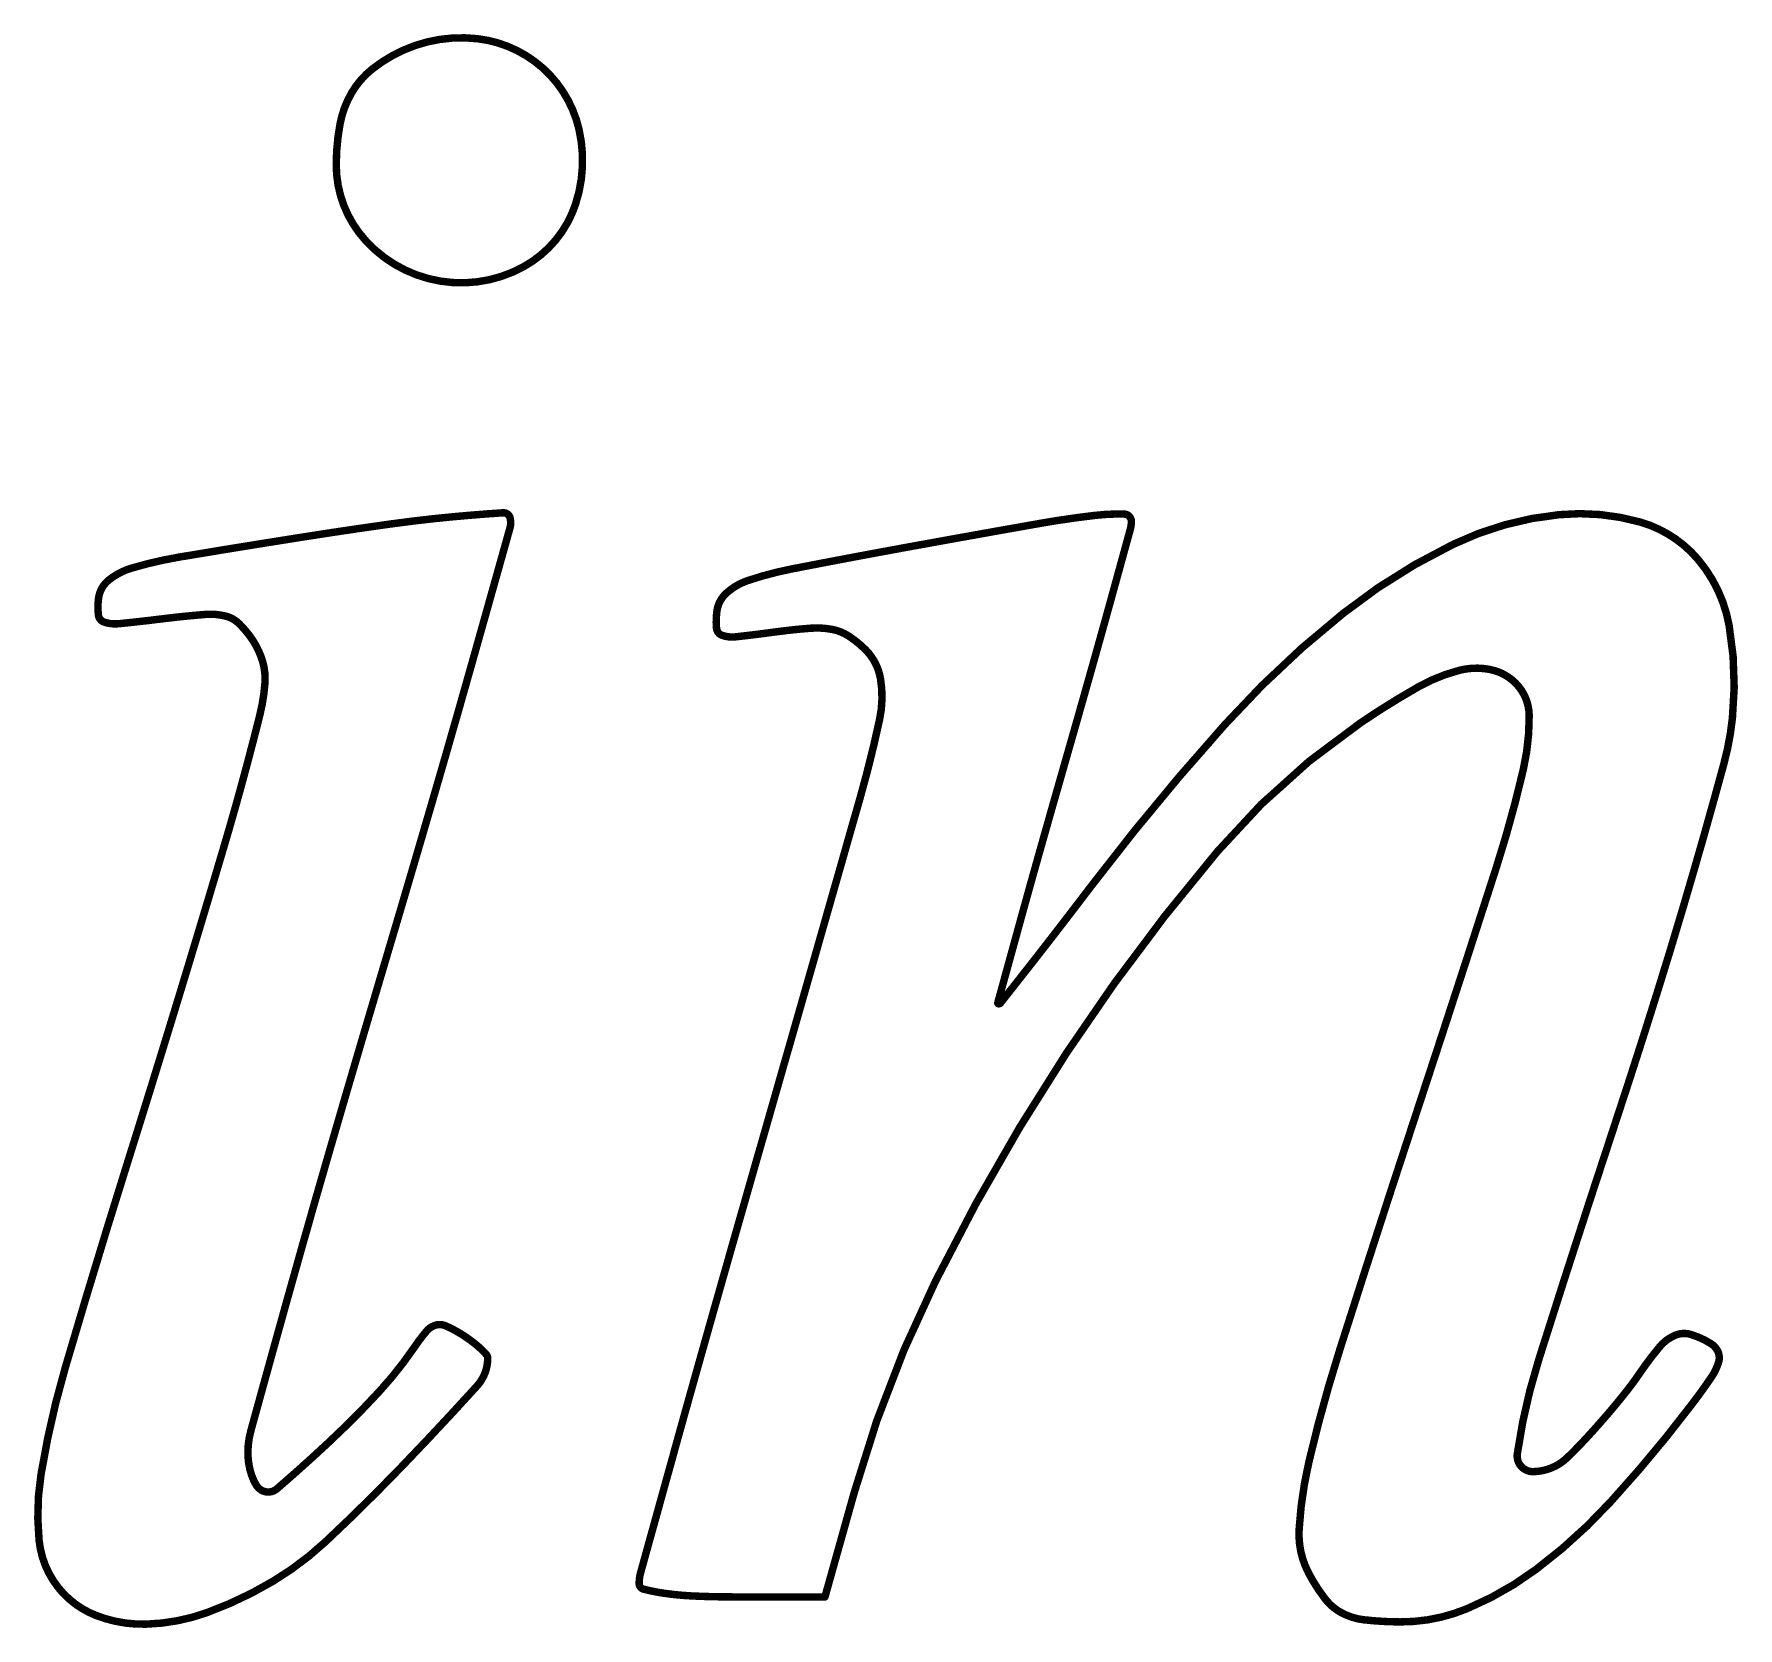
# Model space of a CAD drawing. Header units: millimetres. Extents: x -1282 to 950, y -5021 to 3311.
# Drawn here: x 89.548 to 92.449, y 70.86 to 73.574 of the extents above; entities that cross this region are included whole.
import ezdxf

# ---------------------------------------------------------------- set-up
doc = ezdxf.new("R2010")
doc.units = ezdxf.units.MM
doc.layers.add('TopOverlay', color=2, linetype='Continuous')

msp = doc.modelspace()

# ---------------------------------------------------------------- linework, layer by layer
at = {"layer": 'TopOverlay', "const_width": 0.0127}
for points in [[(90.1774, 73.5465, -0.135105), (90.3037, 73.5659)], [(90.3037, 73.5659, -0.154565), (90.4147, 73.5158)], [(90.1245, 73.5145, -0.061981), (90.1774, 73.5465)], [(90.0892, 73.4739, -0.093391), (90.1245, 73.5145)], [(90.4147, 73.5158, -0.155327), (90.4763, 73.4113)], [(90.0694, 73.4209, -0.086415), (90.0892, 73.4739)], [(90.0629, 73.3511, -0.046359), (90.0694, 73.4209)], [(90.4763, 73.4113, -0.136643), (90.4704, 73.2844)], [(90.1132, 73.2219, -0.187546), (90.0629, 73.3511)], [(90.4704, 73.2844, -0.188539), (90.3822, 73.1778)], [(90.2402, 73.1531, -0.168265), (90.1132, 73.2218)], [(90.3822, 73.1778, -0.168835), (90.2402, 73.1531)], [(90.1561, 72.7396, -0.011397), (90.2645, 72.7521)], [(90.2645, 72.7521, -0.00656), (90.347, 72.7586)], [(90.347, 72.7586, -0.358953), (90.3588, 72.7501)], [(90.3588, 72.7501, -0.133547), (90.3587, 72.7328)], [(91.2604, 72.7404, -0.014859), (91.355, 72.7542)], [(91.355, 72.7542, -0.035142), (91.4044, 72.7564)], [(91.4044, 72.7564, -0.406842), (91.4167, 72.7438)], [(91.9645, 72.7048, -0.088832), (92.1452, 72.7554)], [(92.1452, 72.7554, -0.093415), (92.2826, 72.7429)], [(90.0092, 72.7178, -0.004644), (90.1561, 72.7396)], [(90.3587, 72.7328, -0.000386), (90.2965, 72.5114)], [(91.0299, 72.6991, -0.001406), (91.2604, 72.7404)], [(91.415, 72.7311, -0.000376), (91.3828, 72.6139)], [(91.4167, 72.7438, -0.066893), (91.415, 72.7311)], [(92.2826, 72.7429, -0.148343), (92.3812, 72.6795)], [(89.7953, 72.6831, -0.002527), (90.0092, 72.7178)], [(90.8387, 72.663, -0.002981), (91.0299, 72.6991)], [(91.7774, 72.5874, -0.055149), (91.9645, 72.7048)], [(89.6754, 72.6438, -0.098508), (89.7143, 72.6643)], [(89.7143, 72.6643, -0.030633), (89.7953, 72.6831)], [(90.7637, 72.6432, -0.03321), (90.8387, 72.663)], [(92.3812, 72.6795, -0.133605), (92.4345, 72.5661)], [(89.6583, 72.6136, -0.189373), (89.6754, 72.6438)], [(90.7274, 72.622, -0.101644), (90.7637, 72.6432)], [(89.6579, 72.5847, -0.0642), (89.6583, 72.6136)], [(90.7111, 72.5916, -0.1768), (90.7274, 72.622)], [(91.3828, 72.6139, -0.001609), (91.3455, 72.4803)], [(89.6681, 72.5723, -0.294652), (89.6579, 72.5847)], [(89.7691, 72.5783, -0.006038), (89.693, 72.5697)], [(89.7691, 72.5783, -0.011149), (89.8399, 72.5855)], [(89.8399, 72.5855, -0.079657), (89.8741, 72.5828)], [(89.8741, 72.5828, -0.134763), (89.8975, 72.5698)], [(90.7103, 72.5622, -0.056022), (90.7111, 72.5916)], [(91.5757, 72.3977, -0.042105), (91.7774, 72.5874)], [(89.693, 72.5697, -0.102614), (89.6681, 72.5723)], [(89.8975, 72.5698, -0.054223), (89.9209, 72.5414)], [(90.7197, 72.55, -0.294174), (90.7103, 72.5622)], [(90.7426, 72.5473, -0.113529), (90.7197, 72.55)], [(90.8114, 72.5558, -0.006906), (90.7426, 72.5473)], [(90.8114, 72.5558, -0.015924), (90.8717, 72.5621)], [(90.8717, 72.5621, -0.067366), (90.9078, 72.5599)], [(90.9078, 72.5599, -0.095573), (90.9354, 72.5487)], [(90.9354, 72.5487, -0.052095), (90.964, 72.5255)], [(92.4345, 72.5661, -0.069563), (92.44, 72.4089)], [(89.9209, 72.5414, -0.07382), (89.9376, 72.5052)], [(90.964, 72.5255, -0.157446), (90.9897, 72.4752)], [(89.9376, 72.5052, -0.09062), (89.9415, 72.4682)], [(90.2965, 72.5114, -0.002234), (90.2248, 72.2612)], [(91.9047, 72.4618, -0.066556), (91.975, 72.4903)], [(91.975, 72.4903, -0.113921), (92.028, 72.4916)], [(92.028, 72.4916, -0.146891), (92.0708, 72.4686)], [(89.9415, 72.4682, -0.042246), (89.9327, 72.4137)], [(90.9897, 72.4752, -0.092883), (90.9881, 72.4071)], [(91.3455, 72.4803, -0.001021), (91.3013, 72.3248)], [(91.8066, 72.4007, -0.019993), (91.9047, 72.4618)], [(92.0708, 72.4686, -0.196331), (92.094, 72.4133)], [(89.9327, 72.4137, -0.005251), (89.9023, 72.2974)], [(90.9881, 72.4071, -0.016915), (90.9543, 72.2713)], [(92.094, 72.4133, -0.059433), (92.0839, 72.3211)], [(92.44, 72.4089, -0.040115), (92.4255, 72.3313)], [(91.3492, 72.124, -0.020265), (91.5757, 72.3977)], [(91.5634, 72.182, -0.067508), (91.8066, 72.4007)], [(91.2574, 72.1705, -0.001044), (91.3013, 72.3248)], [(92.0839, 72.3211, -0.020882), (92.0375, 72.1529)], [(92.4255, 72.3313, -0.004262), (92.3759, 72.1543)], [(89.9023, 72.2974, -0.005355), (89.873, 72.1944)], [(90.2248, 72.2612, -0.001389), (90.1385, 71.9683)], [(90.9543, 72.2713, -0.000426), (90.7799, 71.6606)], [(89.873, 72.1944, -0.001383), (89.8236, 72.029)], [(91.2213, 72.0406, -0.001749), (91.2574, 72.1705)], [(91.3059, 71.8381, -0.030519), (91.5634, 72.182)], [(92.0375, 72.1529, -0.001799), (91.8995, 71.729)], [(92.3759, 72.1543, -0.005237), (92.3128, 71.9442)], [(91.3492, 72.124, -0.001425), (91.29, 72.0467)], [(89.8236, 72.029, -0.001407), (89.7662, 71.8407)], [(91.1893, 71.9243, -0.000128), (91.2213, 72.0406)], [(91.29, 72.0467, -0.002336), (91.2393, 71.9816)], [(90.0519, 71.6734, -0.001677), (90.1385, 71.9683)], [(91.2393, 71.9816, -0.000277), (91.1939, 71.9239)], [(92.3128, 71.9442, -0.004185), (92.2405, 71.7192)], [(91.1908, 71.9224, -0.494923), (91.1893, 71.9243)], [(91.1939, 71.9239, -0.22987), (91.1908, 71.9224)], [(89.7662, 71.8407, -0.001433), (89.7081, 71.6538)], [(91.0832, 71.4501, -0.030267), (91.3059, 71.8381)], [(91.7716, 71.3336, -0.002652), (91.8995, 71.729)], [(92.11, 71.3155, -0.003397), (92.2405, 71.7192)], [(89.6018, 71.3036, -0.004873), (89.7081, 71.6538)], [(89.9789, 71.4169, -0.002559), (90.0519, 71.6734)], [(90.7027, 71.3897, -0.00081), (90.7799, 71.6606)], [(90.9447, 71.0897, -0.04684), (91.0832, 71.4501)], [(89.9175, 71.1953, -0.000906), (89.9789, 71.4169)], [(90.6377, 71.1579, -0.001291), (90.7027, 71.3897)], [(90.1965, 71.3384, -0.026996), (90.2171, 71.3655)], [(90.2171, 71.3655, -0.151017), (90.2323, 71.3752)], [(90.2323, 71.3752, -0.171122), (90.2492, 71.374)], [(90.2492, 71.374, -0.037054), (90.2756, 71.3601)], [(90.2756, 71.3601, -0.01927), (90.2929, 71.3483)], [(92.3166, 71.3388, -0.120338), (92.3427, 71.358)], [(92.3427, 71.358, -0.174484), (92.3694, 71.3593)], [(92.3694, 71.3593, -0.067096), (92.4036, 71.3436)], [(90.1965, 71.3384, -0.037166), (90.1362, 71.2622)], [(90.2929, 71.3483, -0.026094), (90.3075, 71.3363)], [(90.3075, 71.3363, -0.025025), (90.3182, 71.3255)], [(91.719, 71.1425, -0.019603), (91.7716, 71.3336)], [(92.2819, 71.2929, -0.024835), (92.3166, 71.3388)], [(92.4036, 71.3436, -0.151528), (92.4156, 71.3295)], [(92.4156, 71.3295, -0.178363), (92.4165, 71.3121)], [(89.5604, 71.1217, -0.030711), (89.6018, 71.3036)], [(90.3208, 71.3188, -0.186111), (90.3025, 71.2715)], [(90.3182, 71.3255, -0.184824), (90.3208, 71.3188)], [(92.0738, 71.1563, -0.040941), (92.11, 71.3155)], [(92.4165, 71.3121, -0.074619), (92.4042, 71.2865)], [(90.3025, 71.2715, -0.007521), (90.175, 71.135)], [(92.2819, 71.2929, -0.018613), (92.2582, 71.2607)], [(92.4042, 71.2865, -0.01227), (92.3721, 71.2418)], [(90.1362, 71.2622, -0.018936), (90.0501, 71.1756)], [(92.2582, 71.2607, -0.00936), (92.2261, 71.2218)], [(92.3721, 71.2418, -0.023021), (92.2324, 71.0741)], [(92.226, 71.2218, -0.009281), (92.1912, 71.1827)], [(89.9125, 71.1583, -0.067233), (89.9175, 71.1953)], [(89.9142, 71.1382, -0.041399), (89.9125, 71.1583)], [(90.0501, 71.1756, -0.009955), (89.962, 71.0965)], [(90.581, 70.9532, -0.000243), (90.6378, 71.1579)], [(92.1008, 71.1257, -0.460809), (92.0738, 71.1563)], [(92.1912, 71.1827, -0.013583), (92.1591, 71.1498)], [(89.9191, 71.1189, -0.043594), (89.9142, 71.1382)], [(90.175, 71.135, -0.013187), (90.0448, 71.0065)], [(91.7023, 71.0276, -0.042398), (91.719, 71.1425)], [(92.1591, 71.1498, -0.191114), (92.1008, 71.1257)], [(89.557, 71.0085, -0.06601), (89.5604, 71.1217)], [(89.9264, 71.1033, -0.047752), (89.9191, 71.1189)], [(89.9351, 71.0944, -0.122251), (89.9264, 71.1033)], [(89.962, 71.0965, -0.327162), (89.9351, 71.0944)], [(92.2324, 71.0741, -0.047282), (92.1059, 70.9594)], [(91.7185, 70.9529, -0.137053), (91.7023, 71.0276)], [(89.5895, 70.9285, -0.143015), (89.557, 71.0085)], [(90.0448, 71.0065, -0.052945), (89.9556, 70.9393)], [(90.5786, 70.9354, -0.06753), (90.581, 70.9532)], [(91.7463, 70.9094, -0.041774), (91.7184, 70.9529)], [(92.1059, 70.9594, -0.0623), (91.9877, 70.8921)], [(89.6535, 70.881, -0.132289), (89.5895, 70.9285)], [(89.9556, 70.9393, -0.048166), (89.8429, 70.8857)], [(90.5863, 70.9255, -0.342413), (90.5786, 70.9354)], [(90.621, 70.9186, -0.026781), (90.5863, 70.9255)], [(90.6708, 70.9139, -0.025), (90.621, 70.9186)], [(90.7368, 70.9124, -0.01103), (90.6708, 70.9139)], [(91.7746, 70.8853, -0.107517), (91.7463, 70.9094)], [(89.7398, 70.866, -0.101413), (89.6535, 70.881)], [(89.8429, 70.8857, -0.079797), (89.7398, 70.866)], [(91.8126, 70.8734, -0.094313), (91.7746, 70.8853)], [(91.8742, 70.8698, -0.027534), (91.8126, 70.8734)], [(91.9877, 70.8921, -0.099557), (91.8742, 70.8698)]]:
    msp.add_lwpolyline(points, format="xyb", dxfattribs=at)
at = {"layer": 'TopOverlay', "const_width": 0.00635}
for points in [[(90.3005, 73.5659, 1), (90.3069, 73.5659, 1)], [(90.3005, 73.5659, 1), (90.3069, 73.5659, 1)], [(90.1742, 73.5465, 1), (90.1806, 73.5465, 1)], [(90.1742, 73.5465, 1), (90.1806, 73.5465, 1)], [(90.1213, 73.5145, 1), (90.1277, 73.5145, 1)], [(90.1213, 73.5145, 1), (90.1277, 73.5145, 1)], [(90.4115, 73.5158, 1), (90.4179, 73.5158, 1)], [(90.4115, 73.5158, 1), (90.4179, 73.5158, 1)], [(90.086, 73.4739, 1), (90.0924, 73.4739, 1)], [(90.086, 73.4739, 1), (90.0924, 73.4739, 1)], [(90.0662, 73.4209, 1), (90.0726, 73.4209, 1)], [(90.0662, 73.4209, 1), (90.0726, 73.4209, 1)], [(90.4732, 73.4113, 1), (90.4795, 73.4113, 1)], [(90.4732, 73.4113, 1), (90.4795, 73.4113, 1)], [(90.0597, 73.3511, 1), (90.0661, 73.3511, 1)], [(90.0597, 73.3511, 1), (90.0661, 73.3511, 1)], [(90.4672, 73.2844, 1), (90.4735, 73.2844, 1)], [(90.4672, 73.2844, 1), (90.4735, 73.2844, 1)], [(90.11, 73.2219, 1), (90.1163, 73.2219, 1)], [(90.11, 73.2218, 1), (90.1163, 73.2218, 1)], [(90.379, 73.1778, 1), (90.3853, 73.1778, 1)], [(90.379, 73.1778, 1), (90.3853, 73.1778, 1)], [(90.237, 73.1531, 1), (90.2434, 73.1531, 1)], [(90.237, 73.1531, 1), (90.2434, 73.1531, 1)], [(90.2613, 72.7521, 1), (90.2677, 72.7521, 1)], [(90.2613, 72.7521, 1), (90.2677, 72.7521, 1)], [(90.3438, 72.7586, 1), (90.3501, 72.7586, 1)], [(90.3438, 72.7586, 1), (90.3501, 72.7586, 1)], [(90.3556, 72.7501, 1), (90.362, 72.7501, 1)], [(90.3556, 72.7501, 1), (90.362, 72.7501, 1)], [(91.3518, 72.7542, 1), (91.3582, 72.7542, 1)], [(91.3518, 72.7542, 1), (91.3582, 72.7542, 1)], [(91.4012, 72.7564, 1), (91.4076, 72.7564, 1)], [(91.4012, 72.7564, 1), (91.4076, 72.7564, 1)], [(92.142, 72.7554, 1), (92.1484, 72.7554, 1)], [(92.142, 72.7554, 1), (92.1484, 72.7554, 1)], [(90.1529, 72.7396, 1), (90.1592, 72.7396, 1)], [(90.1529, 72.7396, 1), (90.1592, 72.7396, 1)], [(90.3555, 72.7328, 1), (90.3618, 72.7328, 1)], [(90.3555, 72.7328, 1), (90.3618, 72.7328, 1)], [(91.2572, 72.7404, 1), (91.2636, 72.7404, 1)], [(91.2572, 72.7404, 1), (91.2636, 72.7404, 1)], [(91.4118, 72.7311, 1), (91.4182, 72.7311, 1)], [(91.4118, 72.7311, 1), (91.4182, 72.7311, 1)], [(91.4135, 72.7438, 1), (91.4199, 72.7438, 1)], [(91.4135, 72.7438, 1), (91.4199, 72.7438, 1)], [(92.2794, 72.7429, 1), (92.2858, 72.7429, 1)], [(92.2794, 72.7429, 1), (92.2858, 72.7429, 1)], [(90.006, 72.7178, 1), (90.0124, 72.7178, 1)], [(90.006, 72.7178, 1), (90.0124, 72.7178, 1)], [(91.0267, 72.6991, 1), (91.0331, 72.6991, 1)], [(91.0267, 72.6991, 1), (91.0331, 72.6991, 1)], [(91.9613, 72.7048, 1), (91.9677, 72.7048, 1)], [(91.9613, 72.7048, 1), (91.9677, 72.7048, 1)], [(89.7111, 72.6643, 1), (89.7174, 72.6643, 1)], [(89.7111, 72.6643, 1), (89.7174, 72.6643, 1)], [(89.7921, 72.6831, 1), (89.7985, 72.6831, 1)], [(89.7921, 72.6831, 1), (89.7985, 72.6831, 1)], [(90.8355, 72.663, 1), (90.8418, 72.663, 1)], [(90.8355, 72.663, 1), (90.8418, 72.663, 1)], [(92.378, 72.6795, 1), (92.3844, 72.6795, 1)], [(92.378, 72.6795, 1), (92.3844, 72.6795, 1)], [(89.6722, 72.6438, 1), (89.6785, 72.6438, 1)], [(89.6722, 72.6438, 1), (89.6785, 72.6438, 1)], [(90.7605, 72.6432, 1), (90.7668, 72.6432, 1)], [(90.7605, 72.6432, 1), (90.7668, 72.6432, 1)], [(89.6551, 72.6136, 1), (89.6615, 72.6136, 1)], [(89.6551, 72.6136, 1), (89.6615, 72.6136, 1)], [(90.7242, 72.622, 1), (90.7305, 72.622, 1)], [(90.7242, 72.622, 1), (90.7306, 72.622, 1)], [(91.3796, 72.6139, 1), (91.386, 72.6139, 1)], [(91.3796, 72.6139, 1), (91.386, 72.6139, 1)], [(89.6547, 72.5847, 1), (89.6611, 72.5847, 1)], [(89.6547, 72.5847, 1), (89.6611, 72.5847, 1)], [(89.766, 72.5783, 1), (89.7723, 72.5783, 1)], [(89.766, 72.5783, 1), (89.7723, 72.5783, 1)], [(89.8368, 72.5855, 1), (89.8431, 72.5855, 1)], [(89.8368, 72.5855, 1), (89.8431, 72.5855, 1)], [(89.871, 72.5828, 1), (89.8773, 72.5828, 1)], [(89.871, 72.5828, 1), (89.8773, 72.5828, 1)], [(90.708, 72.5916, 1), (90.7143, 72.5916, 1)], [(90.708, 72.5916, 1), (90.7143, 72.5916, 1)], [(91.7743, 72.5874, 1), (91.7806, 72.5874, 1)], [(91.7743, 72.5874, 1), (91.7806, 72.5874, 1)], [(89.6649, 72.5723, 1), (89.6713, 72.5723, 1)], [(89.6649, 72.5723, 1), (89.6713, 72.5723, 1)], [(89.6899, 72.5697, 1), (89.6962, 72.5697, 1)], [(89.6899, 72.5697, 1), (89.6962, 72.5697, 1)], [(89.8943, 72.5698, 1), (89.9007, 72.5698, 1)], [(89.8943, 72.5698, 1), (89.9007, 72.5698, 1)], [(90.7071, 72.5622, 1), (90.7135, 72.5622, 1)], [(90.7071, 72.5622, 1), (90.7135, 72.5622, 1)], [(90.7165, 72.55, 1), (90.7229, 72.55, 1)], [(90.7165, 72.55, 1), (90.7229, 72.55, 1)], [(90.7394, 72.5473, 1), (90.7458, 72.5473, 1)], [(90.7394, 72.5473, 1), (90.7458, 72.5473, 1)], [(90.8083, 72.5558, 1), (90.8146, 72.5558, 1)], [(90.8083, 72.5558, 1), (90.8146, 72.5558, 1)], [(90.8685, 72.5621, 1), (90.8748, 72.5621, 1)], [(90.8685, 72.5621, 1), (90.8748, 72.5621, 1)], [(90.9046, 72.5599, 1), (90.911, 72.5599, 1)], [(90.9046, 72.5599, 1), (90.911, 72.5599, 1)], [(90.9322, 72.5487, 1), (90.9386, 72.5487, 1)], [(90.9322, 72.5487, 1), (90.9386, 72.5487, 1)], [(92.4313, 72.5661, 1), (92.4377, 72.5661, 1)], [(92.4313, 72.5661, 1), (92.4377, 72.5661, 1)], [(89.9177, 72.5414, 1), (89.9241, 72.5414, 1)], [(89.9177, 72.5414, 1), (89.9241, 72.5414, 1)], [(90.9608, 72.5255, 1), (90.9672, 72.5255, 1)], [(90.9608, 72.5255, 1), (90.9672, 72.5255, 1)], [(89.9344, 72.5052, 1), (89.9408, 72.5052, 1)], [(89.9344, 72.5052, 1), (89.9408, 72.5052, 1)], [(90.2933, 72.5114, 1), (90.2996, 72.5114, 1)], [(90.2933, 72.5114, 1), (90.2996, 72.5114, 1)], [(91.9718, 72.4903, 1), (91.9781, 72.4903, 1)], [(91.9718, 72.4903, 1), (91.9781, 72.4903, 1)], [(92.0249, 72.4916, 1), (92.0312, 72.4916, 1)], [(92.0249, 72.4916, 1), (92.0312, 72.4916, 1)], [(89.9383, 72.4682, 1), (89.9447, 72.4682, 1)], [(89.9383, 72.4682, 1), (89.9447, 72.4682, 1)], [(90.9866, 72.4752, 1), (90.9929, 72.4752, 1)], [(90.9866, 72.4752, 1), (90.9929, 72.4752, 1)], [(91.3424, 72.4803, 1), (91.3487, 72.4803, 1)], [(91.3424, 72.4803, 1), (91.3487, 72.4803, 1)], [(91.9016, 72.4618, 1), (91.9079, 72.4618, 1)], [(91.9016, 72.4618, 1), (91.9079, 72.4618, 1)], [(92.0676, 72.4686, 1), (92.0739, 72.4686, 1)], [(92.0676, 72.4686, 1), (92.0739, 72.4686, 1)], [(89.9295, 72.4137, 1), (89.9358, 72.4137, 1)], [(89.9295, 72.4137, 1), (89.9358, 72.4137, 1)], [(90.9849, 72.4071, 1), (90.9912, 72.4071, 1)], [(90.9849, 72.4071, 1), (90.9912, 72.4071, 1)], [(92.0908, 72.4133, 1), (92.0971, 72.4133, 1)], [(92.0908, 72.4133, 1), (92.0971, 72.4133, 1)], [(92.4368, 72.4089, 1), (92.4431, 72.4089, 1)], [(92.4368, 72.4089, 1), (92.4431, 72.4089, 1)], [(91.5725, 72.3977, 1), (91.5789, 72.3977, 1)], [(91.5725, 72.3977, 1), (91.5789, 72.3977, 1)], [(91.8035, 72.4007, 1), (91.8098, 72.4007, 1)], [(91.8035, 72.4007, 1), (91.8098, 72.4007, 1)], [(91.2981, 72.3248, 1), (91.3045, 72.3248, 1)], [(91.2981, 72.3248, 1), (91.3045, 72.3248, 1)], [(92.0807, 72.3211, 1), (92.0871, 72.3211, 1)], [(92.0807, 72.3211, 1), (92.0871, 72.3211, 1)], [(92.4223, 72.3313, 1), (92.4287, 72.3313, 1)], [(92.4223, 72.3313, 1), (92.4287, 72.3313, 1)], [(89.8991, 72.2974, 1), (89.9054, 72.2974, 1)], [(89.8991, 72.2974, 1), (89.9054, 72.2974, 1)], [(90.2216, 72.2612, 1), (90.2279, 72.2612, 1)], [(90.2216, 72.2612, 1), (90.2279, 72.2612, 1)], [(90.9511, 72.2713, 1), (90.9575, 72.2713, 1)], [(90.9511, 72.2713, 1), (90.9575, 72.2713, 1)], [(89.8698, 72.1944, 1), (89.8762, 72.1944, 1)], [(89.8698, 72.1944, 1), (89.8762, 72.1944, 1)], [(91.2542, 72.1705, 1), (91.2606, 72.1705, 1)], [(91.2542, 72.1705, 1), (91.2606, 72.1705, 1)], [(91.5602, 72.182, 1), (91.5666, 72.182, 1)], [(91.5602, 72.182, 1), (91.5666, 72.182, 1)], [(92.0343, 72.1529, 1), (92.0406, 72.1529, 1)], [(92.0343, 72.1529, 1), (92.0407, 72.1529, 1)], [(92.3727, 72.1543, 1), (92.3791, 72.1543, 1)], [(92.3728, 72.1543, 1), (92.3791, 72.1543, 1)], [(91.346, 72.124, 1), (91.3524, 72.124, 1)], [(91.346, 72.124, 1), (91.3524, 72.124, 1)], [(89.8204, 72.029, 1), (89.8268, 72.029, 1)], [(89.8204, 72.029, 1), (89.8268, 72.029, 1)], [(91.2181, 72.0406, 1), (91.2244, 72.0406, 1)], [(91.2181, 72.0406, 1), (91.2244, 72.0406, 1)], [(91.2868, 72.0467, 1), (91.2932, 72.0467, 1)], [(91.2868, 72.0467, 1), (91.2932, 72.0467, 1)], [(90.1353, 71.9683, 1), (90.1417, 71.9683, 1)], [(90.1353, 71.9683, 1), (90.1417, 71.9683, 1)], [(91.2361, 71.9816, 1), (91.2425, 71.9816, 1)], [(91.2361, 71.9816, 1), (91.2425, 71.9816, 1)], [(92.3096, 71.9442, 1), (92.316, 71.9442, 1)], [(92.3096, 71.9442, 1), (92.316, 71.9442, 1)], [(91.1862, 71.9243, 1), (91.1925, 71.9243, 1)], [(91.1862, 71.9243, 1), (91.1925, 71.9243, 1)], [(91.1876, 71.9224, 1), (91.194, 71.9224, 1)], [(91.1876, 71.9224, 1), (91.194, 71.9224, 1)], [(91.1908, 71.9239, 1), (91.1971, 71.9239, 1)], [(91.1908, 71.9239, 1), (91.1971, 71.9239, 1)], [(89.763, 71.8407, 1), (89.7694, 71.8407, 1)], [(89.763, 71.8407, 1), (89.7694, 71.8407, 1)], [(91.3028, 71.8381, 1), (91.3091, 71.8381, 1)], [(91.3028, 71.8381, 1), (91.3091, 71.8381, 1)], [(91.8964, 71.729, 1), (91.9027, 71.729, 1)], [(91.8964, 71.729, 1), (91.9027, 71.729, 1)], [(92.2373, 71.7192, 1), (92.2436, 71.7192, 1)], [(92.2373, 71.7192, 1), (92.2436, 71.7192, 1)], [(89.7049, 71.6538, 1), (89.7112, 71.6538, 1)], [(89.7049, 71.6538, 1), (89.7112, 71.6538, 1)], [(90.0487, 71.6734, 1), (90.0551, 71.6734, 1)], [(90.0487, 71.6734, 1), (90.0551, 71.6734, 1)], [(90.7767, 71.6606, 1), (90.7831, 71.6606, 1)], [(90.7767, 71.6606, 1), (90.7831, 71.6606, 1)], [(91.0801, 71.4501, 1), (91.0864, 71.4501, 1)], [(91.0801, 71.4501, 1), (91.0864, 71.4501, 1)], [(89.9757, 71.4169, 1), (89.9821, 71.4169, 1)], [(89.9757, 71.4169, 1), (89.9821, 71.4169, 1)], [(90.6996, 71.3897, 1), (90.7059, 71.3897, 1)], [(90.6996, 71.3897, 1), (90.7059, 71.3897, 1)], [(90.2139, 71.3655, 1), (90.2203, 71.3655, 1)], [(90.2139, 71.3655, 1), (90.2203, 71.3655, 1)], [(90.2291, 71.3752, 1), (90.2354, 71.3752, 1)], [(90.2291, 71.3752, 1), (90.2354, 71.3752, 1)], [(90.246, 71.374, 1), (90.2524, 71.374, 1)], [(90.246, 71.374, 1), (90.2524, 71.374, 1)], [(90.2724, 71.3601, 1), (90.2787, 71.3601, 1)], [(90.2724, 71.3601, 1), (90.2787, 71.3601, 1)], [(92.3396, 71.358, 1), (92.3459, 71.358, 1)], [(92.3396, 71.358, 1), (92.3459, 71.358, 1)], [(92.3662, 71.3593, 1), (92.3726, 71.3593, 1)], [(92.3662, 71.3593, 1), (92.3726, 71.3593, 1)], [(90.1933, 71.3384, 1), (90.1997, 71.3384, 1)], [(90.1933, 71.3384, 1), (90.1997, 71.3384, 1)], [(90.2897, 71.3483, 1), (90.2961, 71.3483, 1)], [(90.2897, 71.3483, 1), (90.2961, 71.3483, 1)], [(90.3043, 71.3363, 1), (90.3107, 71.3363, 1)], [(90.3043, 71.3363, 1), (90.3107, 71.3363, 1)], [(91.7684, 71.3336, 1), (91.7748, 71.3336, 1)], [(91.7684, 71.3336, 1), (91.7748, 71.3336, 1)], [(92.3135, 71.3388, 1), (92.3198, 71.3388, 1)], [(92.3135, 71.3388, 1), (92.3198, 71.3388, 1)], [(92.4005, 71.3436, 1), (92.4068, 71.3436, 1)], [(92.4005, 71.3436, 1), (92.4068, 71.3436, 1)], [(92.4125, 71.3295, 1), (92.4188, 71.3295, 1)], [(92.4125, 71.3295, 1), (92.4188, 71.3295, 1)], [(89.5986, 71.3036, 1), (89.605, 71.3036, 1)], [(89.5986, 71.3036, 1), (89.605, 71.3036, 1)], [(90.315, 71.3255, 1), (90.3214, 71.3255, 1)], [(90.315, 71.3255, 1), (90.3214, 71.3255, 1)], [(90.3176, 71.3188, 1), (90.3239, 71.3188, 1)], [(90.3176, 71.3188, 1), (90.3239, 71.3188, 1)], [(92.1069, 71.3155, 1), (92.1132, 71.3155, 1)], [(92.1069, 71.3155, 1), (92.1132, 71.3155, 1)], [(92.4134, 71.3121, 1), (92.4197, 71.3121, 1)], [(92.4134, 71.3121, 1), (92.4197, 71.3121, 1)], [(90.2994, 71.2715, 1), (90.3057, 71.2715, 1)], [(90.2994, 71.2715, 1), (90.3057, 71.2715, 1)], [(92.2788, 71.2929, 1), (92.2851, 71.2929, 1)], [(92.2788, 71.2929, 1), (92.2851, 71.2929, 1)], [(92.401, 71.2865, 1), (92.4074, 71.2865, 1)], [(92.401, 71.2865, 1), (92.4074, 71.2865, 1)], [(90.133, 71.2622, 1), (90.1394, 71.2622, 1)], [(90.133, 71.2622, 1), (90.1394, 71.2622, 1)], [(92.2551, 71.2607, 1), (92.2614, 71.2607, 1)], [(92.2551, 71.2607, 1), (92.2614, 71.2607, 1)], [(92.3689, 71.2418, 1), (92.3752, 71.2418, 1)], [(92.3689, 71.2418, 1), (92.3752, 71.2418, 1)], [(92.2229, 71.2218, 1), (92.2292, 71.2218, 1)], [(92.2229, 71.2218, 1), (92.2292, 71.2218, 1)], [(89.9143, 71.1953, 1), (89.9207, 71.1953, 1)], [(89.9143, 71.1953, 1), (89.9207, 71.1953, 1)], [(89.9093, 71.1583, 1), (89.9157, 71.1583, 1)], [(89.9093, 71.1583, 1), (89.9157, 71.1583, 1)], [(90.0469, 71.1756, 1), (90.0533, 71.1756, 1)], [(90.0469, 71.1756, 1), (90.0533, 71.1756, 1)], [(90.6346, 71.1579, 1), (90.6409, 71.1579, 1)], [(90.6346, 71.1579, 1), (90.6409, 71.1579, 1)], [(92.0706, 71.1563, 1), (92.077, 71.1563, 1)], [(92.0706, 71.1563, 1), (92.077, 71.1563, 1)], [(92.1881, 71.1827, 1), (92.1944, 71.1827, 1)], [(92.1881, 71.1827, 1), (92.1944, 71.1827, 1)], [(89.911, 71.1382, 1), (89.9173, 71.1382, 1)], [(89.911, 71.1382, 1), (89.9173, 71.1382, 1)], [(90.1719, 71.135, 1), (90.1782, 71.135, 1)], [(90.1719, 71.135, 1), (90.1782, 71.135, 1)], [(91.7159, 71.1425, 1), (91.7222, 71.1425, 1)], [(91.7159, 71.1425, 1), (91.7222, 71.1425, 1)], [(92.0976, 71.1257, 1), (92.1039, 71.1257, 1)], [(92.0976, 71.1257, 1), (92.1039, 71.1257, 1)], [(92.1559, 71.1498, 1), (92.1622, 71.1498, 1)], [(92.1559, 71.1498, 1), (92.1622, 71.1498, 1)], [(89.5573, 71.1217, 1), (89.5636, 71.1217, 1)], [(89.5573, 71.1217, 1), (89.5636, 71.1217, 1)], [(89.916, 71.1189, 1), (89.9223, 71.1189, 1)], [(89.916, 71.1189, 1), (89.9223, 71.1189, 1)], [(89.9232, 71.1033, 1), (89.9296, 71.1033, 1)], [(89.9232, 71.1033, 1), (89.9296, 71.1033, 1)], [(89.9588, 71.0965, 1), (89.9652, 71.0965, 1)], [(89.9588, 71.0965, 1), (89.9652, 71.0965, 1)], [(89.9319, 71.0944, 1), (89.9383, 71.0944, 1)], [(89.9319, 71.0944, 1), (89.9383, 71.0944, 1)], [(90.9415, 71.0897, 1), (90.9479, 71.0897, 1)], [(90.9415, 71.0897, 1), (90.9479, 71.0897, 1)], [(92.2293, 71.0741, 1), (92.2356, 71.0741, 1)], [(92.2293, 71.0741, 1), (92.2356, 71.0741, 1)], [(91.6991, 71.0276, 1), (91.7055, 71.0276, 1)], [(91.6991, 71.0276, 1), (91.7055, 71.0276, 1)], [(89.5538, 71.0085, 1), (89.5602, 71.0085, 1)], [(89.5538, 71.0085, 1), (89.5602, 71.0085, 1)], [(90.0416, 71.0065, 1), (90.048, 71.0065, 1)], [(90.0416, 71.0065, 1), (90.048, 71.0065, 1)], [(90.5779, 70.9532, 1), (90.5842, 70.9532, 1)], [(90.5779, 70.9532, 1), (90.5842, 70.9532, 1)], [(91.7153, 70.9529, 1), (91.7216, 70.9529, 1)], [(91.7153, 70.9529, 1), (91.7216, 70.9529, 1)], [(92.1027, 70.9594, 1), (92.1091, 70.9594, 1)], [(92.1027, 70.9594, 1), (92.1091, 70.9594, 1)], [(89.5863, 70.9285, 1), (89.5926, 70.9285, 1)], [(89.5863, 70.9285, 1), (89.5926, 70.9285, 1)], [(89.9524, 70.9393, 1), (89.9588, 70.9393, 1)], [(89.9524, 70.9393, 1), (89.9588, 70.9393, 1)], [(90.5755, 70.9354, 1), (90.5818, 70.9354, 1)], [(90.5755, 70.9354, 1), (90.5818, 70.9354, 1)], [(90.5831, 70.9255, 1), (90.5894, 70.9255, 1)], [(90.5831, 70.9255, 1), (90.5894, 70.9255, 1)], [(90.6179, 70.9186, 1), (90.6242, 70.9186, 1)], [(90.6179, 70.9186, 1), (90.6242, 70.9186, 1)], [(90.6676, 70.9139, 1), (90.6739, 70.9139, 1)], [(90.6676, 70.9139, 1), (90.6739, 70.9139, 1)], [(90.7336, 70.9124, 1), (90.74, 70.9124, 1)], [(90.7336, 70.9124, 1), (90.74, 70.9124, 1)], [(90.8918, 70.9124, 1), (90.8982, 70.9124, 1)], [(90.8918, 70.9124, 1), (90.8982, 70.9124, 1)], [(91.7431, 70.9094, 1), (91.7495, 70.9094, 1)], [(91.7431, 70.9094, 1), (91.7495, 70.9094, 1)], [(89.6504, 70.881, 1), (89.6567, 70.881, 1)], [(89.6504, 70.881, 1), (89.6567, 70.881, 1)], [(89.7366, 70.866, 1), (89.7429, 70.866, 1)], [(89.7366, 70.866, 1), (89.7429, 70.866, 1)], [(89.8398, 70.8857, 1), (89.8461, 70.8857, 1)], [(89.8398, 70.8857, 1), (89.8461, 70.8857, 1)], [(91.7714, 70.8853, 1), (91.7778, 70.8853, 1)], [(91.7714, 70.8853, 1), (91.7778, 70.8853, 1)], [(91.8095, 70.8734, 1), (91.8158, 70.8734, 1)], [(91.8095, 70.8734, 1), (91.8158, 70.8734, 1)], [(91.871, 70.8698, 1), (91.8773, 70.8698, 1)], [(91.871, 70.8698, 1), (91.8773, 70.8698, 1)], [(91.9846, 70.8921, 1), (91.9909, 70.8921, 1)], [(91.9846, 70.8921, 1), (91.9909, 70.8921, 1)]]:
    msp.add_lwpolyline(points, format="xyb", close=True, dxfattribs=at)
at = {"layer": 'TopOverlay', "const_width": 0.0127}
for points in [[(90.895, 70.9124), (90.9447, 71.0897)], [(90.7368, 70.9124), (90.895, 70.9124)]]:
    msp.add_lwpolyline(points, dxfattribs=at)

doc.saveas('drawing.dxf')
